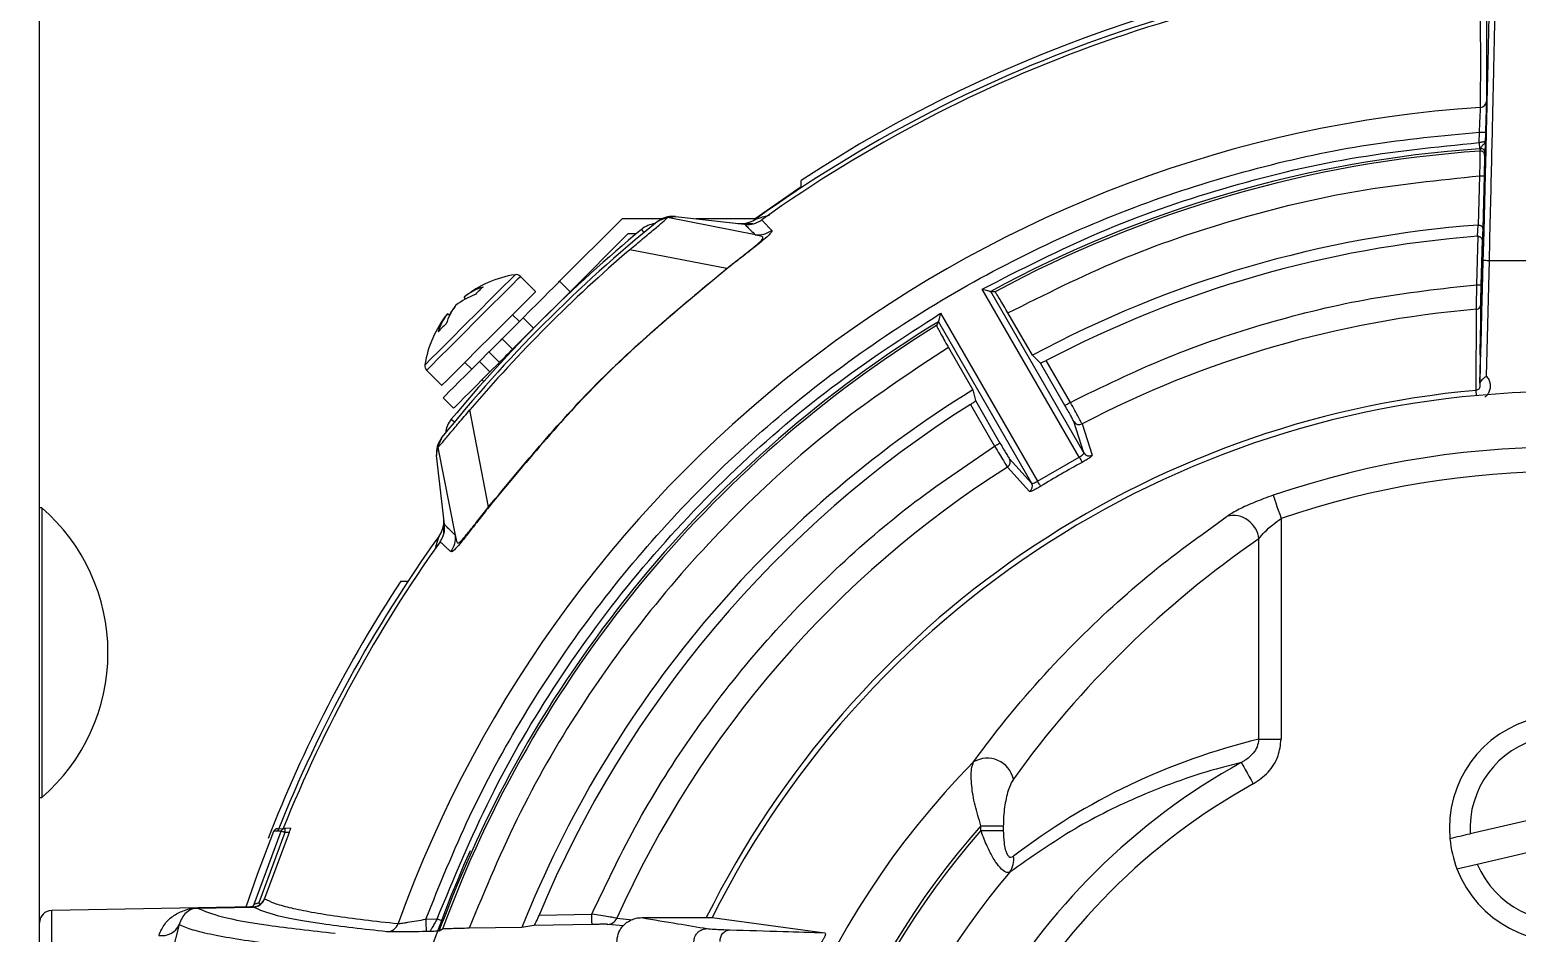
# Model space of a CAD drawing. Extents: x 2 to 136, y 1 to 99.
# Drawn here: x 125.123 to 128.736, y 46.285 to 48.479 of the extents above; entities that cross this region are included whole.
import ezdxf

# ---------------------------------------------------------------- set-up
doc = ezdxf.new("R2010")
doc.units = 0
doc.header["$MEASUREMENT"] = 0
doc.layers.add('OBJECT', color=7, linetype='CONTINUOUS')

msp = doc.modelspace()

# ---------------------------------------------------------------- linework, layer by layer
at = {"layer": 'OBJECT'}
for p, q in [((125.1466, 46.6536), (125.1466, 53.47)), ((128.6438, 48.2047), (128.6444, 48.2302)), ((128.6594, 48.2299), (128.6588, 48.2075)), ((128.6438, 48.2047), (128.6448, 48.1897)), ((128.6448, 48.1897), (128.6474, 48.1899)), ((128.6464, 48.1841), (128.6474, 48.1899)), ((128.658, 48.1797), (128.6571, 48.1739)), ((126.9966, 48.0948), (126.9966, 48.1128)), ((128.6425, 48.0045), (128.6456, 48.1239)), ((128.6556, 48.1237), (128.6523, 47.9951)), ((126.9966, 48.0969), (126.885, 48.0199)), ((126.5617, 48.0199), (126.4097, 47.8679)), ((126.6606, 48.0199), (126.5617, 48.0199)), ((126.6723, 48.0229), (126.6917, 48.0255)), ((126.8854, 47.9805), (126.6723, 48.0229)), ((126.6917, 48.0255), (126.8594, 48.0064)), ((126.885, 48.0199), (126.7411, 48.0199)), ((126.8432, 48.0082), (126.8791, 48.0082)), ((128.64, 47.9772), (128.6415, 48.0045)), ((128.6425, 48.0045), (128.6415, 48.0045)), ((128.6523, 47.9951), (128.6508, 47.9678)), ((126.4352, 47.8425), (126.5766, 47.9839)), ((126.5766, 47.9839), (126.5965, 47.9839)), ((128.6379, 47.8597), (128.641, 47.9772)), ((128.641, 47.9772), (128.64, 47.9772)), ((128.6508, 47.9678), (128.6479, 47.8594)), ((126.8164, 47.8994), (126.5808, 47.9447)), ((128.6458, 47.6202), (128.6536, 47.919)), ((128.6613, 47.6376), (128.6686, 47.9187)), ((128.6686, 47.9187), (129.0246, 47.9187)), ((126.3515, 47.8428), (126.3145, 47.8798)), ((126.4097, 47.8679), (126.4352, 47.8425)), ((127.672, 47.4413), (127.4366, 47.849)), ((126.1812, 47.8251), (126.1778, 47.8295)), ((126.4352, 47.8425), (126.3468, 47.7541)), ((127.6836, 47.4512), (127.4573, 47.8432)), ((127.4573, 47.8432), (127.4573, 47.8432)), ((128.6467, 47.8095), (128.646, 47.6895)), ((126.1423, 47.7847), (126.1371, 47.7888)), ((126.1568, 47.8085), (126.157, 47.8083)), ((126.2701, 47.7283), (126.3214, 47.7795)), ((126.3122, 47.7703), (126.2956, 47.7869)), ((126.3468, 47.7541), (126.3214, 47.7795)), ((127.3355, 47.7906), (127.5708, 47.383)), ((127.5584, 47.6882), (127.499, 47.7911)), ((128.6365, 47.6032), (128.6376, 47.7999)), ((126.3468, 47.7541), (126.2955, 47.7028)), ((126.3378, 47.7447), (126.3376, 47.7449)), ((127.3302, 47.7698), (127.5565, 47.3778)), ((127.3302, 47.7698), (127.3302, 47.7698)), ((126.2701, 47.7283), (126.2955, 47.7028)), ((127.3544, 47.7076), (127.4138, 47.6047)), ((126.1796, 47.6709), (126.1962, 47.6544)), ((126.2153, 47.6735), (126.2383, 47.6964)), ((126.2153, 47.6735), (126.2407, 47.648)), ((126.2637, 47.671), (126.2383, 47.6964)), ((126.2637, 47.671), (126.2407, 47.648)), ((127.5782, 47.6694), (127.5584, 47.6882)), ((127.6376, 47.5664), (127.5782, 47.6694)), ((127.6506, 47.5739), (127.5921, 47.6753)), ((128.646, 47.6737), (128.6456, 47.6133)), ((128.646, 47.6895), (128.646, 47.6737)), ((126.0868, 47.6521), (126.1238, 47.6151)), ((126.2216, 47.6289), (126.2258, 47.6248)), ((127.4138, 47.6047), (127.4202, 47.5782)), ((128.6377, 47.5905), (128.6365, 47.6032)), ((128.6458, 47.6202), (128.6456, 47.6133)), ((126.1524, 47.5596), (126.1269, 47.5851)), ((127.4081, 47.5691), (127.4667, 47.4677)), ((127.4202, 47.5782), (127.4797, 47.4752)), ((126.2372, 47.3202), (126.1919, 47.5558)), ((127.6836, 47.4512), (127.6591, 47.5272)), ((127.679, 47.5215), (127.7036, 47.4455)), ((126.1111, 47.4449), (126.1137, 47.4643)), ((126.1137, 47.4643), (126.1561, 47.2512)), ((126.1302, 47.2772), (126.1111, 47.4449)), ((127.5514, 47.3577), (127.4979, 47.417)), ((127.5029, 47.4371), (127.5565, 47.3778)), ((127.5708, 47.383), (127.672, 47.4413)), ((125.1516, 47.3182), (125.1466, 47.3182)), ((125.1516, 47.3182), (125.1516, 46.6142)), ((126.2372, 47.3202), (126.2377, 47.3198)), ((126.1282, 47.2569), (126.1288, 47.2897)), ((128.1627, 47.2921), (128.1627, 46.756)), ((126.1561, 47.2512), (126.1561, 47.2512)), ((128.1083, 46.756), (128.1083, 47.2424)), ((126.0238, 47.14), (126.0418, 47.14)), ((128.1083, 46.756), (128.1627, 46.756)), ((125.1466, 43.79), (125.1466, 46.6536)), ((129.0541, 46.6269), (128.622, 46.5261)), ((125.1466, 46.6142), (125.1516, 46.6142)), ((127.4334, 46.5461), (127.4878, 46.5461)), ((127.4334, 46.5345), (127.4334, 46.5461)), ((127.4878, 46.5461), (127.4878, 46.5345)), ((128.6391, 46.4531), (129.0712, 46.5539)), ((125.6678, 46.3555), (125.7335, 46.5332)), ((125.7425, 46.5295), (125.6793, 46.3592)), ((125.7525, 46.5299), (125.6928, 46.3693)), ((125.7186, 46.5327), (125.7156, 46.5326)), ((125.7307, 46.5331), (125.7186, 46.5327)), ((125.7245, 46.5389), (125.7425, 46.5395)), ((125.7335, 46.5332), (125.7307, 46.5331)), ((125.7563, 46.54), (125.7425, 46.5395)), ((125.7525, 46.5299), (125.7425, 46.5295)), ((127.4334, 46.5345), (127.4878, 46.5345)), ((128.5898, 46.4416), (128.6391, 46.4531)), ((125.6928, 46.3693), (125.6932, 46.3688)), ((125.6932, 46.3688), (125.6932, 46.3688)), ((125.6654, 46.3491), (125.1761, 46.3405)), ((125.1761, 46.2203), (125.1761, 46.3405)), ((125.53, 46.3462), (125.6653, 46.3486)), ((125.6654, 46.3485), (125.53, 46.3461)), ((125.6653, 46.3486), (125.6651, 46.349)), ((125.6653, 46.3486), (125.6654, 46.3485)), ((125.6793, 46.3592), (125.6834, 46.3558)), ((126.3599, 46.3291), (126.4882, 46.3314)), ((125.4856, 46.3061), (125.4685, 46.2401)), ((126.0849, 46.3191), (126.1123, 46.3196)), ((126.1253, 46.2951), (126.1173, 46.2902)), ((126.3184, 46.2993), (126.1901, 46.2971)), ((126.3471, 46.3039), (126.3184, 46.2993)), ((126.4886, 46.3064), (126.3471, 46.3039)), ((126.565, 46.3031), (126.5267, 46.3066)), ((126.5489, 46.3214), (126.5867, 46.3178)), ((126.6092, 46.323), (126.7805, 46.323)), ((126.7805, 46.323), (127.0541, 46.2861)), ((126.0946, 46.2893), (126.0854, 46.2891))]:
    msp.add_line(p, q, dxfattribs=at)
at = {"layer": 'OBJECT', "flags": 128}
for points in [[(128.6627, 48.3147), (128.6628, 48.3153), (128.6624, 48.2922), (128.6611, 48.2326), (128.66, 48.1857), (128.6585, 48.1274), (128.6568, 48.0602), (128.6549, 47.988), (128.653, 47.9162), (128.6512, 47.85), (128.6497, 47.7934), (128.6484, 47.7484), (128.6467, 47.693), (128.646, 47.6737), (128.646, 47.6737)], [(128.6444, 48.2302), (128.6474, 48.2302), (128.6502, 48.2301), (128.6528, 48.23), (128.655, 48.23), (128.6569, 48.2299), (128.6583, 48.2299), (128.6591, 48.2299), (128.6594, 48.2299)], [(128.6456, 48.1239), (128.6476, 48.1239), (128.6494, 48.1238), (128.6512, 48.1238), (128.6527, 48.1237), (128.6539, 48.1237), (128.6549, 48.1237), (128.6554, 48.1237), (128.6556, 48.1237)], [(126.6085, 47.9939), (126.6093, 47.993), (126.6115, 47.9904), (126.6149, 47.9862)], [(128.6536, 47.919), (128.6539, 47.919), (128.6548, 47.919), (128.6562, 47.919), (128.658, 47.9189), (128.6603, 47.9189), (128.6629, 47.9188), (128.6657, 47.9187), (128.6686, 47.9187)], [(126.0826, 47.665), (126.0845, 47.6669), (126.096, 47.6785), (126.117, 47.6994), (126.1453, 47.7277), (126.1782, 47.7606), (126.2125, 47.7949), (126.2447, 47.8271), (126.2718, 47.8542), (126.2911, 47.8735), (126.3007, 47.8831), (126.3016, 47.884)], [(126.0868, 47.6521), (126.0879, 47.6532), (126.0977, 47.663), (126.1166, 47.6819), (126.143, 47.7083), (126.1745, 47.7398), (126.2083, 47.7736), (126.2415, 47.8067), (126.271, 47.8362), (126.2942, 47.8595), (126.3092, 47.8745), (126.3145, 47.8797), (126.3145, 47.8798)], [(126.3214, 47.7795), (126.3386, 47.7968), (126.3552, 47.8134), (126.3705, 47.8286), (126.3839, 47.842), (126.3948, 47.853), (126.403, 47.8612), (126.408, 47.8662), (126.4097, 47.8679)], [(128.6379, 47.8597), (128.6399, 47.8596), (128.6417, 47.8596), (128.6435, 47.8595), (128.645, 47.8595), (128.6462, 47.8595), (128.6472, 47.8594), (128.6477, 47.8594), (128.6479, 47.8594)], [(126.1238, 47.6151), (126.1249, 47.6162), (126.1347, 47.626), (126.1536, 47.6449), (126.18, 47.6713), (126.2115, 47.7028), (126.2453, 47.7366), (126.2785, 47.7697), (126.308, 47.7992), (126.3312, 47.8225), (126.3462, 47.8375), (126.3515, 47.8427), (126.3515, 47.8428)], [(126.2701, 47.7283), (126.2689, 47.7271), (126.2654, 47.7236), (126.2603, 47.7184), (126.2542, 47.7124), (126.2481, 47.7063), (126.2429, 47.7011), (126.2395, 47.6977), (126.2383, 47.6964)], [(126.2955, 47.7028), (126.2943, 47.7016), (126.2909, 47.6982), (126.2857, 47.693), (126.2796, 47.6869), (126.2735, 47.6808), (126.2684, 47.6757), (126.2649, 47.6722), (126.2637, 47.671)], [(126.1269, 47.5851), (126.1286, 47.5868), (126.1336, 47.5918), (126.1418, 47.6), (126.1528, 47.611), (126.1662, 47.6244), (126.1815, 47.6396), (126.198, 47.6562), (126.2153, 47.6735)], [(126.2407, 47.648), (126.2235, 47.6308), (126.2069, 47.6142), (126.1916, 47.5989), (126.1782, 47.5855), (126.1672, 47.5745), (126.1591, 47.5664), (126.1541, 47.5613), (126.1524, 47.5596)], [(127.6376, 47.5664), (127.6379, 47.5666), (127.6387, 47.5671), (127.6399, 47.5678), (127.6416, 47.5687), (127.6435, 47.5698), (127.6457, 47.5711), (127.6481, 47.5725), (127.6506, 47.5739)], [(126.1467, 47.5329), (126.1476, 47.5321), (126.1502, 47.53), (126.1544, 47.5265)], [(127.4667, 47.4677), (127.4692, 47.4692), (127.4716, 47.4706), (127.4738, 47.4718), (127.4757, 47.473), (127.4774, 47.4739), (127.4786, 47.4746), (127.4793, 47.4751), (127.4797, 47.4752)], [(127.672, 47.4413), (127.6733, 47.439), (127.6745, 47.4367), (127.6757, 47.4345), (127.6767, 47.4326), (127.6776, 47.431), (127.6783, 47.4297), (127.6788, 47.4288), (127.6791, 47.4283)], [(127.5786, 47.3702), (127.5783, 47.3707), (127.5777, 47.3716), (127.577, 47.3729), (127.576, 47.3745), (127.5749, 47.3763), (127.5736, 47.3784), (127.5722, 47.3806), (127.5708, 47.383)], [(128.1434, 47.3485), (128.1442, 47.3463), (128.1455, 47.3424), (128.1474, 47.3368), (128.1498, 47.3297), (128.1526, 47.3215), (128.1558, 47.3122), (128.1592, 47.3023), (128.1627, 47.2921)], [(128.0659, 46.6997), (128.067, 46.6977), (128.0691, 46.6941), (128.0719, 46.6889), (128.0755, 46.6824), (128.0798, 46.6748), (128.0845, 46.6662), (128.0896, 46.6571), (128.0948, 46.6476)], [(125.6483, 46.3488), (125.676, 46.4284), (125.7156, 46.5326)], [(126.4886, 46.3064), (126.4886, 46.3069), (126.4886, 46.3084), (126.4885, 46.3107), (126.4885, 46.3138), (126.4884, 46.3176), (126.4883, 46.3219), (126.4883, 46.3266), (126.4882, 46.3314)], [(126.0849, 46.3191), (126.085, 46.3133), (126.0851, 46.3077), (126.0852, 46.3026), (126.0853, 46.298), (126.0854, 46.2943), (126.0854, 46.2915), (126.0854, 46.2897), (126.0854, 46.2891)], [(126.1263, 46.3143), (126.126, 46.3144), (126.1252, 46.3147), (126.1239, 46.3152), (126.1221, 46.3159), (126.12, 46.3167), (126.1176, 46.3176), (126.115, 46.3185), (126.1123, 46.3196)]]:
    msp.add_lwpolyline(points, dxfattribs=at)
at = {"layer": 'OBJECT'}
for centre, radius, start, end in [((128.8466, 45.29), 6.555, 126.37982, 288.09222), ((128.8466, 45.29), 6.5028, 126.71932, 288.09222), ((128.8466, 45.29), 6.4944, 126.7749, 288.09222), ((128.8466, 45.29), 6.3069, 128.05888, 288.09222), ((128.8466, 45.29), 6.655, 198.09222, 30.43444), ((128.8466, 45.29), 3.36, 93.4935, 125.6636), ((128.8466, 45.29), 3.375, 93.2438, 123.2401), ((128.8466, 45.29), 3.35, 93.5142, 125.5044), ((128.8466, 45.29), 3.0068, 93.8025, 160.2009), ((128.6463, 48.3051), 0.0149, 273.5675, 358.3078), ((128.8466, 45.29), 2.9067, 93.9812, 118.5533), ((128.8466, 45.29), 2.901, 93.9579, 118.3816), ((128.6471, 48.1741), 0.01, 358.5077, 93.9575), ((128.648, 48.1799), 0.01, 358.5095, 93.9304), ((128.8466, 45.29), 3.5, 128.9328, 141.0672), ((128.8466, 45.29), 3.51, 129.6151, 140.2829), ((126.6481, 47.9462), 0.062, 96.3397, 129.6151), ((126.8515, 48.0702), 0.062, 270.019, 305.6636), ((128.8466, 45.29), 2.7223, 94.3219, 118.2428), ((128.8466, 45.29), 2.6951, 94.3977, 117.7416), ((128.8466, 45.29), 3.4902, 130.4808, 139.5192), ((126.3419, 47.6247), 0.2624, 98.8332, 128.5028), ((126.3039, 47.8691), 0.015, 45, 98.8332), ((126.2663, 47.7192), 0.1414, 107.5359, 128.765), ((126.3201, 47.7392), 0.1499, 130.0084, 139.9921), ((126.2691, 47.7224), 0.1413, 141.7962, 162.6149), ((126.2555, 47.6879), 0.1559, 108.7722, 128.6566), ((128.6368, 47.8098), 0.00996, 274.4909, 358.2925), ((126.3419, 47.6247), 0.2624, 141.4972, 171.1668), ((126.2364, 47.7102), 0.1266, 141.6758, 164.0748), ((126.2733, 47.7146), 0.1496, 141.13, 151.7842), ((128.8466, 45.29), 2.5186, 94.7615, 117.6208), ((126.2436, 47.6356), 0.1691, 130.3019, 139.6989), ((128.8466, 45.29), 2.901, 121.6184, 159.7287), ((128.8466, 45.29), 2.9067, 121.4467, 159.3669), ((126.0974, 47.6627), 0.015, 171.1668, 225), ((128.8466, 45.29), 2.7223, 121.7572, 158.2371), ((128.8466, 45.29), 2.3227, 95.19, 153.5932), ((128.8466, 45.29), 2.31, 26.5633, 153.4367), ((128.8466, 45.29), 2.6951, 122.2584, 157.3213), ((126.1944, 47.4933), 0.062, 140.2829, 173.5583), ((127.672, 47.5348), 0.015, 210.4043, 297.6426), ((127.6965, 47.4588), 0.015, 210.4069, 297.9536), ((128.8466, 45.29), 2.1753, 68.9365, 108.8607), ((128.8466, 45.29), 2.5186, 122.3792, 155.8244), ((127.4898, 47.4297), 0.015, 302.3569, 29.5958), ((128.8466, 45.29), 2.4363, 118.6351, 121.3649), ((127.5435, 47.3704), 0.015, 302.0456, 29.5932), ((128.8466, 45.29), 2.1157, 70.8547, 108.8607), ((124.8473, 46.9662), 0.4653, 310.8426, 49.1574), ((126.0667, 47.2856), 0.062, 324.3266, 359), ((128.046, 47.2367), 0.0626, 5.2094, 103.3855), ((128.8466, 45.29), 3.36, 144.3266, 158.2742), ((128.8466, 45.29), 3.35, 144.4956, 158.1027), ((128.8466, 45.29), 3.375, 146.7599, 158.7134), ((128.8466, 46.54), 0.275, 20.9728, 185.2978), ((128.8466, 46.54), 0.225, 22.7294, 183.5412), ((128.8466, 45.29), 2.0098, 135.4001, 224.5999), ((127.4485, 46.6445), 0.0655, 13.1003, 120.1657), ((128.8466, 45.29), 1.6115, 118.9766, 150.407), ((128.8466, 45.29), 1.5519, 118.9766, 151.1006), ((128.8466, 45.29), 1.8907, 138.3698, 221.6302), ((128.8466, 46.54), 0.275, 200.9728, 5.2978), ((128.8466, 46.54), 0.225, 202.7294, 3.5412), ((125.8142, 46.5345), 0.0719, 176.0152, 183.9848), ((128.8466, 45.29), 1.8831, 138.6329, 221.3671), ((128.8466, 46.54), 0.275, 185.2978, 200.9728), ((128.8466, 45.29), 2.9107, 155.7609, 204.2391), ((127.4604, 46.4637), 0.0526, 324.7086, 8.9634), ((128.8466, 45.29), 1.764, 139.599, 220.401), ((125.6648, 46.3786), 0.03, 271.0052, 341.0105), ((125.6648, 46.3785), 0.03, 271.0233, 341.1099), ((125.1766, 46.3105), 0.03, 91, 180), ((125.528, 46.3462), 0.00191, 358.8578, 1.1422), ((125.6584, 46.3587), 0.00998, 283.2838, 309.9313), ((125.6584, 46.3587), 0.00997, 309.9446, 341.435), ((125.4442, 46.3246), 0.0454, 259.9356, 335.854), ((125.9894, 46.3184), 0.0299, 271.227, 340.5302), ((126.5262, 46.3314), 0.0248, 271.2356, 336.2549)]:
    msp.add_arc(centre, radius, start, end, dxfattribs=at)
for centre, major_axis, ratio, start_param, end_param in [((125.776, 43.5172), (4.6065, 2.6595), 0.745432, 0.820323, 0.822517), ((131.9172, 47.0628), (4.6065, 2.6595), 0.745432, 2.319076, 2.32127), ((129.5562, 45.29), (2.4885, 0), 0.964711, 2.191813, 2.534567), ((128.4885, 45.29), (1.5665, 0), 0.964711, 1.815976, 2.24359)]:
    msp.add_ellipse(centre, major_axis=major_axis, ratio=ratio, start_param=start_param, end_param=end_param, dxfattribs=at)
for points, knots in [([(128.6553, 48.6483), (128.6565, 48.6442), (128.6588, 48.6362), (128.6607, 48.5687), (128.6617, 48.4643), (128.6614, 48.3578), (128.6612, 48.3046)], [0, 0, 0, 0, 0.25003, 0.500058, 0.750055, 1, 1, 1, 1]), ([(128.6472, 48.2902), (128.6473, 48.3165), (128.6475, 48.37), (128.6475, 48.4388), (128.6472, 48.4996), (128.6465, 48.549), (128.6457, 48.5871), (128.6445, 48.6138), (128.6431, 48.6307), (128.6419, 48.6327), (128.6413, 48.6337)], [0, 0, 0, 0, 0.118989, 0.241992, 0.369009, 0.500039, 0.623805, 0.748387, 0.873785, 1, 1, 1, 1]), ([(128.6686, 47.9187), (128.6696, 47.96), (128.6715, 48.0408), (128.6743, 48.1574), (128.6767, 48.2642), (128.6789, 48.3587), (128.6806, 48.4371), (128.6818, 48.4961), (128.6825, 48.5353), (128.6824, 48.542), (128.6824, 48.5453)], [0, 0, 0, 0, 0.128141, 0.25071, 0.37607, 0.500341, 0.624825, 0.749582, 0.874632, 1, 1, 1, 1]), ([(128.6536, 47.919), (128.6547, 47.9586), (128.6567, 48.0374), (128.6596, 48.1512), (128.6622, 48.2561), (128.6645, 48.3487), (128.6662, 48.4253), (128.6675, 48.4829), (128.6682, 48.521), (128.6682, 48.5275), (128.6682, 48.5307)], [0, 0, 0, 0, 0.125666, 0.250539, 0.37567, 0.500227, 0.625486, 0.75002, 0.875177, 1, 1, 1, 1]), ([(128.6444, 48.2302), (128.6446, 48.2346), (128.645, 48.2428), (128.6457, 48.2567), (128.6465, 48.2718), (128.647, 48.2854), (128.6472, 48.2886), (128.6472, 48.2902)], [0, 0, 0, 0, 0.149147, 0.282418, 0.50059, 0.756831, 1, 1, 1, 1]), ([(128.646, 47.6895), (128.6463, 47.7013), (128.6468, 47.7276), (128.6483, 47.7916), (128.65, 47.8609), (128.6517, 47.9249), (128.6535, 47.9952), (128.6554, 48.0672), (128.6572, 48.1356), (128.6589, 48.1957), (128.6603, 48.2438), (128.6617, 48.2901), (128.6622, 48.3046), (128.6625, 48.3139)], [0, 0, 0, 0, 0.104522, 0.232944, 0.306428, 0.385096, 0.467643, 0.552275, 0.636906, 0.719448, 0.79811, 0.871589, 1, 1, 1, 1]), ([(128.6612, 48.3046), (128.6612, 48.3026), (128.6611, 48.2986), (128.6607, 48.2808), (128.6601, 48.2572), (128.6597, 48.239), (128.6594, 48.2299)], [0, 0, 0, 0, 0.250228, 0.500086, 0.750006, 1, 1, 1, 1]), ([(126.0849, 46.3191), (126.1187, 46.4029), (126.1869, 46.572), (126.3193, 46.8141), (126.475, 47.0474), (126.6552, 47.2676), (126.858, 47.4715), (127.0805, 47.6553), (127.3199, 47.8164), (127.573, 47.9529), (127.8353, 48.0631), (128.1032, 48.1461), (128.373, 48.2043), (128.5544, 48.2217), (128.6444, 48.2302)], [0, 0, 0, 0, 0.080321, 0.16194, 0.244772, 0.329378, 0.414487, 0.5, 0.585518, 0.670628, 0.755228, 0.838065, 0.919682, 1, 1, 1, 1]), ([(128.6588, 48.2075), (128.6586, 48.2074), (128.6583, 48.2073), (128.6564, 48.2069), (128.6541, 48.2064), (128.6511, 48.2059), (128.6474, 48.2053), (128.645, 48.2049), (128.6438, 48.2047)], [0, 0, 0, 0, 0.23989, 0.367317, 0.499483, 0.699788, 0.8375, 1, 1, 1, 1]), ([(128.6474, 48.1899), (128.6474, 48.19), (128.6476, 48.1902), (128.6483, 48.1918), (128.6501, 48.1959), (128.6544, 48.2008), (128.6581, 48.2045), (128.6586, 48.2065), (128.6588, 48.2075)], [0, 0, 0, 0, 0.088076, 0.177817, 0.371245, 0.630967, 0.805671, 1, 1, 1, 1]), ([(128.6588, 48.2075), (128.6587, 48.2007), (128.6584, 48.1904), (128.6581, 48.1826), (128.6581, 48.1801), (128.658, 48.1798), (128.658, 48.1797)], [0, 0, 0, 0, 0.500408, 0.749561, 0.874846, 1, 1, 1, 1]), ([(127.4366, 47.849), (127.5305, 47.897), (127.7188, 47.9933), (128.0194, 48.0974), (128.3284, 48.1729), (128.5388, 48.1941), (128.6438, 48.2047)], [0, 0, 0, 0, 0.249262, 0.5, 0.750738, 1, 1, 1, 1]), ([(128.6456, 48.1239), (128.6457, 48.1287), (128.6458, 48.1377), (128.6459, 48.1524), (128.6461, 48.1679), (128.6463, 48.1811), (128.6463, 48.1831), (128.6464, 48.1841)], [0, 0, 0, 0, 0.154195, 0.28916, 0.500586, 0.757149, 1, 1, 1, 1]), ([(128.6571, 48.1739), (128.657, 48.173), (128.6569, 48.1713), (128.6566, 48.1596), (128.6561, 48.1431), (128.6558, 48.1301), (128.6556, 48.1237)], [0, 0, 0, 0, 0.250515, 0.500194, 0.749998, 1, 1, 1, 1]), ([(127.499, 47.7911), (127.5884, 47.8358), (127.7678, 47.9256), (128.0534, 48.0228), (128.3465, 48.0936), (128.5461, 48.1138), (128.6456, 48.1239)], [0, 0, 0, 0, 0.249298, 0.5, 0.750702, 1, 1, 1, 1]), ([(126.8877, 48.0198), (126.888, 48.0199), (126.8886, 48.0201), (126.8951, 48.0219), (126.9053, 48.0248), (126.9152, 48.0275), (126.9198, 48.0288)], [0, 0, 0, 0, 0.16023, 0.3596, 0.69822, 1, 1, 1, 1]), ([(126.5808, 47.9447), (126.5912, 47.9536), (126.612, 47.9713), (126.6403, 47.995), (126.6611, 48.0126), (126.6712, 48.0214), (126.672, 48.0225), (126.6723, 48.0229)], [0, 0, 0, 0, 0.217936, 0.435232, 0.661573, 0.868603, 1, 1, 1, 1]), ([(126.6917, 48.0255), (126.6849, 48.0256), (126.6714, 48.0258), (126.6564, 48.0194), (126.6491, 48.014), (126.6472, 48.0126)], [0, 0, 0, 0, 0.425021, 0.850044, 1, 1, 1, 1]), ([(126.6723, 48.0229), (126.6695, 48.022), (126.664, 48.0201), (126.6571, 48.0172), (126.6516, 48.0148), (126.6479, 48.013), (126.6474, 48.0127), (126.6472, 48.0126)], [0, 0, 0, 0, 0.206023, 0.404822, 0.608638, 0.812834, 1, 1, 1, 1]), ([(126.9251, 47.9914), (126.9254, 47.9908), (126.926, 47.9896), (126.9235, 47.9853), (126.9156, 47.9773), (126.8993, 47.9636), (126.8765, 47.9454), (126.8483, 47.9233), (126.8273, 47.907), (126.8169, 47.8989)], [0, 0, 0, 0, 0.175155, 0.335953, 0.499736, 0.628069, 0.749937, 0.875049, 1, 1, 1, 1]), ([(126.8594, 48.0064), (126.8633, 48.0062), (126.8738, 48.0056), (126.8885, 48.0093), (126.8976, 48.015), (126.9011, 48.0171)], [0, 0, 0, 0, 0.263886, 0.723096, 1, 1, 1, 1]), ([(126.8594, 48.0064), (126.8605, 48.0053), (126.8627, 48.0031), (126.8779, 47.988), (126.8854, 47.9805)], [0, 0, 0, 0, 0.499998, 1, 1, 1, 1]), ([(126.8854, 47.9805), (126.8925, 47.9806), (126.9067, 47.9807), (126.919, 47.9878), (126.9251, 47.9914)], [0, 0, 0, 0, 0.500003, 1, 1, 1, 1]), ([(126.9011, 48.0171), (126.9012, 48.017), (126.9014, 48.0167), (126.9035, 48.0145), (126.907, 48.0108), (126.9119, 48.0055), (126.918, 47.9989), (126.9228, 47.9938), (126.9251, 47.9914)], [0, 0, 0, 0, 0.166677, 0.333344, 0.500001, 0.687097, 0.853763, 1, 1, 1, 1]), ([(128.6425, 48.0045), (128.6432, 48.0045), (128.6446, 48.0044), (128.6466, 48.0037), (128.6485, 48.0026), (128.6503, 48.001), (128.6519, 47.9984), (128.6521, 47.9964), (128.6523, 47.9951)], [0, 0, 0, 0, 0.110465, 0.228724, 0.35801, 0.500782, 0.704374, 1, 1, 1, 1]), ([(126.8164, 47.8994), (126.8262, 47.9071), (126.8459, 47.9224), (126.8723, 47.9432), (126.8926, 47.9598), (126.904, 47.9707), (126.9042, 47.9754), (126.8983, 47.9775), (126.8925, 47.979), (126.8882, 47.9799), (126.8863, 47.9803), (126.8854, 47.9805)], [0, 0, 0, 0, 0.123067, 0.246585, 0.369053, 0.491538, 0.630311, 0.772463, 0.899411, 0.955665, 1, 1, 1, 1]), ([(128.641, 47.9772), (128.6417, 47.9772), (128.6431, 47.977), (128.6451, 47.9763), (128.647, 47.9753), (128.6488, 47.9737), (128.6504, 47.9711), (128.6506, 47.969), (128.6508, 47.9678)], [0, 0, 0, 0, 0.110453, 0.228711, 0.358006, 0.500791, 0.704347, 1, 1, 1, 1]), ([(126.2372, 47.3202), (126.3247, 47.4257), (126.4997, 47.6368), (126.7108, 47.8119), (126.8164, 47.8994)], [0, 0, 0, 0, 0.499779, 1, 1, 1, 1]), ([(126.8169, 47.8989), (126.7113, 47.8114), (126.5003, 47.6363), (126.3253, 47.4253), (126.2377, 47.3198)], [0, 0, 0, 0, 0.500003, 1, 1, 1, 1]), ([(126.8164, 47.8994), (126.8165, 47.8993), (126.8167, 47.899), (126.8168, 47.8989), (126.8169, 47.8989)], [0, 0, 0, 0, 0.500001, 1, 1, 1, 1]), ([(127.4366, 47.849), (127.4389, 47.8483), (127.4434, 47.8471), (127.449, 47.8455), (127.453, 47.8444), (127.4553, 47.8438), (127.4569, 47.8433), (127.4571, 47.8432), (127.4573, 47.8432)], [0, 0, 0, 0, 0.249625, 0.499334, 0.644997, 0.77504, 0.892155, 1, 1, 1, 1]), ([(127.6506, 47.5739), (127.728, 47.6117), (127.8831, 47.6873), (128.1286, 47.77), (128.3806, 47.8314), (128.5522, 47.8502), (128.6379, 47.8597)], [0, 0, 0, 0, 0.249369, 0.499998, 0.749994, 1, 1, 1, 1]), ([(128.6376, 47.7999), (128.6376, 47.8015), (128.6376, 47.8047), (128.6376, 47.818), (128.6377, 47.8328), (128.6378, 47.8466), (128.6379, 47.8551), (128.6379, 47.8597)], [0, 0, 0, 0, 0.241132, 0.499185, 0.706589, 0.842628, 1, 1, 1, 1]), ([(128.6479, 47.8594), (128.6478, 47.8533), (128.6475, 47.8412), (128.6471, 47.8255), (128.6468, 47.8137), (128.6467, 47.8109), (128.6467, 47.8095)], [0, 0, 0, 0, 0.250501, 0.500083, 0.750017, 1, 1, 1, 1]), ([(127.499, 47.7911), (127.4956, 47.7969), (127.4888, 47.8086), (127.4796, 47.8241), (127.4725, 47.8356), (127.4686, 47.8415), (127.4679, 47.8421), (127.4676, 47.8423)], [0, 0, 0, 0, 0.217191, 0.434377, 0.651642, 0.868924, 1, 1, 1, 1]), ([(126.1123, 46.3196), (126.1534, 46.419), (126.2359, 46.6185), (126.4012, 46.8991), (126.5952, 47.1621), (126.8183, 47.4008), (127.0641, 47.6145), (127.2452, 47.7321), (127.3355, 47.7906)], [0, 0, 0, 0, 0.165461, 0.332207, 0.5, 0.667784, 0.834534, 1, 1, 1, 1]), ([(127.3355, 47.7906), (127.3349, 47.7883), (127.3337, 47.7837), (127.3323, 47.7781), (127.3313, 47.7741), (127.3306, 47.7718), (127.3303, 47.7702), (127.3302, 47.7699), (127.3302, 47.7698)], [0, 0, 0, 0, 0.2498272, 0.4993404, 0.6449944, 0.7750317, 0.8921437, 1, 1, 1, 1]), ([(127.3257, 47.7604), (127.326, 47.7596), (127.3264, 47.7581), (127.3314, 47.7486), (127.3388, 47.735), (127.347, 47.7205), (127.3524, 47.7111), (127.3544, 47.7076)], [0, 0, 0, 0, 0.217148, 0.434294, 0.651533, 0.868822, 1, 1, 1, 1]), ([(127.3544, 47.7076), (127.2687, 47.6509), (127.0966, 47.5371), (126.8631, 47.3314), (126.6511, 47.1024), (126.4664, 46.8507), (126.3086, 46.5826), (126.2295, 46.392), (126.1901, 46.2971)], [0, 0, 0, 0, 0.165508, 0.332256, 0.5, 0.667754, 0.834497, 1, 1, 1, 1]), ([(127.5921, 47.6753), (127.5906, 47.6746), (127.5876, 47.673), (127.5835, 47.6711), (127.5803, 47.6698), (127.5786, 47.6693), (127.5783, 47.6694), (127.5782, 47.6694)], [0, 0, 0, 0, 0.217865, 0.435713, 0.65419, 0.873396, 1, 1, 1, 1]), ([(128.6613, 47.6376), (128.659, 47.6358), (128.6551, 47.6328), (128.6502, 47.6283), (128.6466, 47.6245), (128.6461, 47.6216), (128.6458, 47.6202)], [0, 0, 0, 0, 0.2952375, 0.5005577, 0.7503958, 1, 1, 1, 1]), ([(128.6613, 47.6376), (128.6633, 47.635), (128.6674, 47.6298), (128.6704, 47.6203), (128.6709, 47.6105), (128.6687, 47.6009), (128.6644, 47.5924), (128.6598, 47.5883), (128.6577, 47.5864)], [0, 0, 0, 0, 0.170602, 0.3413, 0.511197, 0.681236, 0.851854, 1, 1, 1, 1]), ([(128.6456, 47.6133), (128.6455, 47.6121), (128.6451, 47.6096), (128.6431, 47.6063), (128.6401, 47.6039), (128.6377, 47.6034), (128.6365, 47.6032)], [0, 0, 0, 0, 0.2577346, 0.5124762, 0.7590317, 1, 1, 1, 1]), ([(127.4081, 47.5691), (127.4095, 47.5701), (127.4124, 47.5719), (127.4161, 47.5745), (127.4188, 47.5765), (127.4201, 47.5778), (127.4202, 47.5781), (127.4202, 47.5782)], [0, 0, 0, 0, 0.217864, 0.435709, 0.654188, 0.873396, 1, 1, 1, 1]), ([(127.6591, 47.5272), (127.6586, 47.5284), (127.6576, 47.5306), (127.6526, 47.5399), (127.6458, 47.5523), (127.6403, 47.5617), (127.6376, 47.5664)], [0, 0, 0, 0, 0.250002, 0.499938, 0.749541, 1, 1, 1, 1]), ([(127.679, 47.5215), (127.6783, 47.5229), (127.6771, 47.5257), (127.6708, 47.5374), (127.6618, 47.554), (127.6544, 47.5672), (127.6506, 47.5739)], [0, 0, 0, 0, 0.23441, 0.479199, 0.73439, 1, 1, 1, 1]), ([(126.1137, 47.4643), (126.1138, 47.4644), (126.1141, 47.4645), (126.1169, 47.4674), (126.125, 47.4767), (126.1421, 47.4969), (126.1652, 47.5244), (126.1828, 47.545), (126.1919, 47.5558)], [0, 0, 0, 0, 0.061294, 0.157977, 0.353025, 0.568965, 0.775601, 1, 1, 1, 1]), ([(126.124, 47.4894), (126.1203, 47.4838), (126.1129, 47.4725), (126.1102, 47.4563), (126.1109, 47.4473), (126.1111, 47.4449)], [0, 0, 0, 0, 0.425024, 0.850045, 1, 1, 1, 1]), ([(126.124, 47.4894), (126.1239, 47.4892), (126.1236, 47.4887), (126.1218, 47.485), (126.1194, 47.4795), (126.1165, 47.4726), (126.1146, 47.4671), (126.1137, 47.4643)], [0, 0, 0, 0, 0.187145, 0.391348, 0.595125, 0.793954, 1, 1, 1, 1]), ([(126.4882, 46.3314), (126.5243, 46.4073), (126.5968, 46.5597), (126.7335, 46.7738), (126.8897, 46.9751), (127.0656, 47.1594), (127.2571, 47.3265), (127.3969, 47.4207), (127.4667, 47.4677)], [0, 0, 0, 0, 0.165731, 0.332463, 0.5, 0.66755, 0.834275, 1, 1, 1, 1]), ([(127.4667, 47.4677), (127.4706, 47.4611), (127.4783, 47.4481), (127.4882, 47.432), (127.4952, 47.4207), (127.497, 47.4182), (127.4979, 47.417)], [0, 0, 0, 0, 0.265609, 0.5208, 0.76559, 1, 1, 1, 1]), ([(127.4797, 47.4752), (127.4824, 47.4705), (127.4879, 47.4611), (127.4951, 47.449), (127.5007, 47.4401), (127.5021, 47.4381), (127.5029, 47.4371)], [0, 0, 0, 0, 0.2500065, 0.4999462, 0.7495566, 1, 1, 1, 1]), ([(127.672, 47.4413), (127.6737, 47.4423), (127.6771, 47.4442), (127.681, 47.447), (127.683, 47.4491), (127.6837, 47.4504), (127.6836, 47.4509), (127.6836, 47.4512)], [0, 0, 0, 0, 0.24812, 0.499397, 0.73019, 0.860284, 1, 1, 1, 1]), ([(127.7036, 47.4455), (127.7033, 47.4449), (127.7029, 47.4436), (127.6974, 47.4393), (127.6892, 47.434), (127.6825, 47.4302), (127.6791, 47.4283)], [0, 0, 0, 0, 0.250088, 0.499956, 0.749358, 1, 1, 1, 1]), ([(127.5565, 47.3778), (127.5567, 47.3776), (127.5571, 47.3773), (127.5586, 47.3773), (127.5614, 47.3779), (127.5658, 47.3799), (127.5692, 47.3819), (127.5708, 47.383)], [0, 0, 0, 0, 0.139821, 0.270034, 0.501057, 0.752076, 1, 1, 1, 1]), ([(127.5786, 47.3702), (127.5753, 47.3683), (127.5686, 47.3643), (127.5599, 47.3599), (127.5535, 47.3573), (127.5521, 47.3576), (127.5514, 47.3577)], [0, 0, 0, 0, 0.249981, 0.499781, 0.749125, 1, 1, 1, 1]), ([(128.1434, 47.3485), (128.1284, 47.343), (128.0983, 47.3321), (128.0575, 47.3134), (128.0403, 47.303), (128.0315, 47.2976)], [0, 0, 0, 0, 0.326541, 0.652946, 1, 1, 1, 1]), ([(126.2377, 47.3198), (126.2296, 47.3093), (126.2133, 47.2884), (126.1912, 47.2602), (126.173, 47.2373), (126.1564, 47.2176), (126.1481, 47.2104), (126.1462, 47.2111), (126.1452, 47.2115)], [0, 0, 0, 0, 0.125023, 0.25026, 0.372599, 0.500558, 0.750171, 1, 1, 1, 1]), ([(126.1561, 47.2512), (126.1568, 47.248), (126.1582, 47.2415), (126.1605, 47.2333), (126.1648, 47.2316), (126.1743, 47.2413), (126.1842, 47.2531), (126.1928, 47.2637), (126.2031, 47.2766), (126.2143, 47.2908), (126.2261, 47.3059), (126.2338, 47.3159), (126.2372, 47.3202)], [0, 0, 0, 0, 0.167655, 0.336418, 0.499288, 0.624454, 0.681335, 0.749951, 0.805261, 0.875044, 0.945879, 1, 1, 1, 1]), ([(126.1195, 47.2356), (126.1215, 47.2388), (126.1272, 47.2478), (126.131, 47.2624), (126.1305, 47.2732), (126.1302, 47.2772)], [0, 0, 0, 0, 0.263887, 0.723096, 1, 1, 1, 1]), ([(126.1561, 47.2512), (126.1486, 47.2588), (126.1335, 47.2739), (126.1313, 47.2761), (126.1302, 47.2772)], [0, 0, 0, 0, 0.500002, 1, 1, 1, 1]), ([(127.4156, 46.7012), (127.4306, 46.7214), (127.5057, 46.8227), (127.6453, 46.9798), (127.8364, 47.157), (127.9664, 47.2507), (128.0315, 47.2976)], [0, 0, 0, 0, 0.077798, 0.389331, 0.69397, 1, 1, 1, 1]), ([(128.1083, 47.2424), (128.1129, 47.248), (128.1217, 47.2588), (128.1413, 47.2766), (128.1557, 47.2871), (128.1627, 47.2921)], [0, 0, 0, 0, 0.36406, 0.694186, 1, 1, 1, 1]), ([(126.1077, 47.2169), (126.1077, 47.2171), (126.1095, 47.2234), (126.1123, 47.233), (126.1153, 47.2433), (126.1168, 47.2485), (126.117, 47.2491), (126.1171, 47.2494)], [0, 0, 0, 0, 0.0110081, 0.4040912, 0.6837569, 0.8495573, 1, 1, 1, 1]), ([(126.1452, 47.2115), (126.1432, 47.2134), (126.1389, 47.2176), (126.1331, 47.2229), (126.128, 47.2276), (126.1241, 47.2312), (126.1214, 47.2337), (126.1198, 47.2353), (126.1196, 47.2355), (126.1195, 47.2356)], [0, 0, 0, 0, 0.1241053, 0.2632119, 0.41732, 0.5714285, 0.7142858, 0.857143, 1, 1, 1, 1]), ([(126.1561, 47.2512), (126.1561, 47.2441), (126.1559, 47.2299), (126.1488, 47.2176), (126.1452, 47.2115)], [0, 0, 0, 0, 0.499993, 1, 1, 1, 1]), ([(128.1083, 46.756), (128.1073, 46.7498), (128.1054, 46.7375), (128.0934, 46.7191), (128.0793, 46.7069), (128.0686, 46.7011), (128.0659, 46.6997)], [0, 0, 0, 0, 0.24655, 0.491219, 0.876384, 1, 1, 1, 1]), ([(128.0948, 46.6476), (128.1075, 46.6564), (128.133, 46.6738), (128.1578, 46.7131), (128.1611, 46.7423), (128.1627, 46.756)], [0, 0, 0, 0, 0.345196, 0.691453, 1, 1, 1, 1]), ([(127.4334, 46.5461), (127.4282, 46.5628), (127.4177, 46.5967), (127.4099, 46.645), (127.4089, 46.6822), (127.4136, 46.6957), (127.4156, 46.7012)], [0, 0, 0, 0, 0.261321, 0.527902, 0.808326, 1, 1, 1, 1]), ([(128.0659, 46.6997), (128.0496, 46.6956), (127.9676, 46.6748), (127.8322, 46.6266), (127.6606, 46.5433), (127.5558, 46.47), (127.5033, 46.4333)], [0, 0, 0, 0, 0.086248, 0.431389, 0.715149, 1, 1, 1, 1]), ([(127.5123, 46.6594), (127.5089, 46.6532), (127.5004, 46.6381), (127.4918, 46.6019), (127.488, 46.5687), (127.4878, 46.5497), (127.4878, 46.5461)], [0, 0, 0, 0, 0.23048, 0.568581, 0.916913, 1, 1, 1, 1]), ([(125.7245, 46.5389), (125.724, 46.5388), (125.7229, 46.5387), (125.7213, 46.5383), (125.7198, 46.5375), (125.7184, 46.5366), (125.7172, 46.5354), (125.7163, 46.5341), (125.7158, 46.5331), (125.7156, 46.5326)], [0, 0, 0, 0, 0.143858, 0.287687, 0.431529, 0.575361, 0.719222, 0.857739, 1, 1, 1, 1]), ([(125.7335, 46.5332), (125.734, 46.5341), (125.7348, 46.5358), (125.737, 46.5378), (125.7396, 46.5392), (125.7415, 46.5394), (125.7425, 46.5395)], [0, 0, 0, 0, 0.249968, 0.499967, 0.74999, 1, 1, 1, 1]), ([(125.7425, 46.5295), (125.7424, 46.5295), (125.7422, 46.5296), (125.7417, 46.5298), (125.7406, 46.5303), (125.7386, 46.5311), (125.7363, 46.532), (125.7346, 46.5327), (125.7337, 46.5331), (125.7336, 46.5332), (125.7335, 46.5332)], [0, 0, 0, 0, 0.013725, 0.037887, 0.117475, 0.241314, 0.499765, 0.695362, 0.834145, 1, 1, 1, 1]), ([(125.7563, 46.54), (125.7563, 46.5399), (125.7562, 46.5397), (125.7557, 46.5382), (125.7549, 46.536), (125.7538, 46.5331), (125.7529, 46.531), (125.7525, 46.5299)], [0, 0, 0, 0, 0.190423, 0.380717, 0.574944, 0.783298, 1, 1, 1, 1]), ([(127.5033, 46.4333), (127.5004, 46.4327), (127.494, 46.4316), (127.4804, 46.4425), (127.4651, 46.4634), (127.4497, 46.4924), (127.4393, 46.5175), (127.4342, 46.5322), (127.4334, 46.5345)], [0, 0, 0, 0, 0.16721, 0.364972, 0.550352, 0.742656, 0.959322, 1, 1, 1, 1]), ([(127.4878, 46.5345), (127.4881, 46.5243), (127.4885, 46.5082), (127.4921, 46.4888), (127.4963, 46.4773), (127.5012, 46.4709), (127.5067, 46.4686), (127.5104, 46.4707), (127.5123, 46.4719)], [0, 0, 0, 0, 0.298809, 0.473694, 0.618551, 0.738235, 0.858033, 1, 1, 1, 1]), ([(128.622, 46.5261), (128.6218, 46.526), (128.6054, 46.5222), (128.589, 46.5184), (128.5728, 46.5146)], [0, 0, 0, 0, 0.0137586, 1, 1, 1, 1]), ([(125.6834, 46.3558), (125.686, 46.3584), (125.69, 46.3623), (125.6921, 46.3675), (125.6928, 46.3693)], [0, 0, 0, 0, 0.649575, 1, 1, 1, 1]), ([(125.6932, 46.3688), (125.7003, 46.3652), (125.7143, 46.3581), (125.7509, 46.3478), (125.7991, 46.3376), (125.8601, 46.3275), (125.9322, 46.3178), (125.9895, 46.3115), (126.0176, 46.3085)], [0, 0, 0, 0, 0.168843, 0.335534, 0.500076, 0.67255, 0.839189, 1, 1, 1, 1]), ([(125.4363, 46.28), (125.4408, 46.2899), (125.4497, 46.3098), (125.4721, 46.3291), (125.4978, 46.3412), (125.5132, 46.3452), (125.5265, 46.3461), (125.5285, 46.3462), (125.5295, 46.3462), (125.53, 46.3462)], [0, 0, 0, 0, 0.249938, 0.500627, 0.749428, 0.968478, 0.986306, 0.993527, 1, 1, 1, 1]), ([(125.53, 46.3461), (125.5299, 46.3461), (125.5297, 46.3461), (125.5294, 46.3461), (125.5288, 46.3461), (125.5186, 46.3454), (125.5159, 46.3428), (125.4967, 46.3334), (125.49, 46.317), (125.4856, 46.3061)], [0, 0, 0, 0, 0.001142, 0.002301, 0.004791, 0.01068, 0.246791, 0.502026, 1, 1, 1, 1]), ([(125.53, 46.3461), (125.547, 46.339), (125.581, 46.3247), (125.6925, 46.3043), (125.8072, 46.2914), (125.8646, 46.285)], [0, 0, 0, 0, 0.333336, 0.666886, 1, 1, 1, 1]), ([(125.6651, 46.349), (125.6633, 46.349), (125.6607, 46.349), (125.6589, 46.3488), (125.6587, 46.3488), (125.6585, 46.3487)], [0, 0, 0, 0, 0.499445, 0.7515847, 1, 1, 1, 1]), ([(125.6651, 46.349), (125.6668, 46.3492), (125.6702, 46.3494), (125.6768, 46.3513), (125.6808, 46.354), (125.6834, 46.3558)], [0, 0, 0, 0, 0.252433, 0.503214, 1, 1, 1, 1]), ([(125.9901, 46.2886), (125.9344, 46.2949), (125.823, 46.3074), (125.7148, 46.3274), (125.6818, 46.3415), (125.6654, 46.3485)], [0, 0, 0, 0, 0.3330304, 0.6666395, 1, 1, 1, 1]), ([(125.6678, 46.3555), (125.6679, 46.3556), (125.6681, 46.3557), (125.6691, 46.3561), (125.6714, 46.3569), (125.6751, 46.3579), (125.6779, 46.3588), (125.6793, 46.3592)], [0, 0, 0, 0, 0.117753, 0.236267, 0.479971, 0.736397, 1, 1, 1, 1]), ([(126.3599, 46.3291), (126.3586, 46.3261), (126.3559, 46.3199), (126.3521, 46.3119), (126.3491, 46.3062), (126.3477, 46.3041), (126.3472, 46.304), (126.3471, 46.3039)], [0, 0, 0, 0, 0.243971, 0.488094, 0.725807, 0.945379, 1, 1, 1, 1]), ([(126.5489, 46.3214), (126.5473, 46.3218), (126.544, 46.3224), (126.5295, 46.3249), (126.5101, 46.328), (126.4955, 46.3302), (126.4882, 46.3314)], [0, 0, 0, 0, 0.2405432, 0.4997192, 0.7494959, 1, 1, 1, 1]), ([(125.4856, 46.3061), (125.4955, 46.3019), (125.515, 46.2936), (125.5657, 46.2816), (125.6324, 46.2699), (125.7144, 46.2588), (125.7824, 46.2517), (125.8158, 46.2483)], [0, 0, 0, 0, 0.202277, 0.401502, 0.603952, 0.805948, 1, 1, 1, 1]), ([(126.0176, 46.3085), (126.0182, 46.3085), (126.0196, 46.3086), (126.0246, 46.3093), (126.0318, 46.3103), (126.0437, 46.3121), (126.0617, 46.315), (126.0772, 46.3177), (126.0849, 46.3191)], [0, 0, 0, 0, 0.1169065, 0.238658, 0.3663335, 0.5008519, 0.7502482, 1, 1, 1, 1]), ([(126.1123, 46.3196), (126.1102, 46.3159), (126.106, 46.3086), (126.1012, 46.3002), (126.0981, 46.2947), (126.0962, 46.2916), (126.095, 46.2897), (126.0947, 46.2894), (126.0946, 46.2893)], [0, 0, 0, 0, 0.250064, 0.499105, 0.634955, 0.762997, 0.884268, 1, 1, 1, 1]), ([(126.1173, 46.2902), (126.1187, 46.294), (126.1216, 46.3016), (126.1247, 46.31), (126.1263, 46.3143)], [0, 0, 0, 0, 0.499883, 1, 1, 1, 1]), ([(126.1901, 46.2971), (126.1824, 46.2969), (126.1669, 46.2966), (126.1466, 46.2961), (126.132, 46.2956), (126.1261, 46.2953), (126.1254, 46.2951), (126.1253, 46.2951)], [0, 0, 0, 0, 0.238726, 0.477734, 0.707735, 0.921561, 1, 1, 1, 1]), ([(126.5267, 46.3066), (126.5263, 46.3066), (126.5255, 46.3067), (126.5216, 46.3067), (126.514, 46.3067), (126.502, 46.3066), (126.4931, 46.3065), (126.4886, 46.3064)], [0, 0, 0, 0, 0.124713, 0.2505813, 0.500023, 0.7491272, 1, 1, 1, 1]), ([(126.5489, 46.2631), (126.5495, 46.2698), (126.5508, 46.2832), (126.5611, 46.3011), (126.5763, 46.3146), (126.5932, 46.3219), (126.6046, 46.3227), (126.6092, 46.323)], [0, 0, 0, 0, 0.212706, 0.425419, 0.638709, 0.853371, 1, 1, 1, 1]), ([(126.6092, 46.323), (126.6383, 46.318), (126.6904, 46.3092), (126.7443, 46.3003), (126.768, 46.2964)], [0, 0, 0, 0, 0.560011, 1, 1, 1, 1]), ([(126.7362, 46.2644), (126.7366, 46.2684), (126.7373, 46.2746), (126.7413, 46.2821), (126.7454, 46.2872), (126.7504, 46.2913), (126.7578, 46.2953), (126.764, 46.296), (126.768, 46.2964)], [0, 0, 0, 0, 0.239487, 0.368378, 0.5, 0.631621, 0.760513, 1, 1, 1, 1]), ([(126.768, 46.2964), (126.7727, 46.2959), (126.7823, 46.2948), (126.8099, 46.2938), (126.8237, 46.2933)], [0, 0, 0, 0, 0.498898, 1, 1, 1, 1]), ([(126.7995, 46.2653), (126.7998, 46.2688), (126.8003, 46.2742), (126.8034, 46.2807), (126.8065, 46.2852), (126.8104, 46.2888), (126.816, 46.2923), (126.8207, 46.2929), (126.8237, 46.2933)], [0, 0, 0, 0, 0.239579, 0.368439, 0.5, 0.631562, 0.760427, 1, 1, 1, 1]), ([(126.8237, 46.2933), (126.8668, 46.292), (126.9438, 46.2896), (127.0204, 46.2872), (127.0541, 46.2861)], [0, 0, 0, 0, 0.559994, 1, 1, 1, 1]), ([(126.0854, 46.2891), (126.0741, 46.2889), (126.0515, 46.2885), (126.0215, 46.2883), (125.9981, 46.2882), (125.9927, 46.2885), (125.9901, 46.2886)], [0, 0, 0, 0, 0.250172, 0.500067, 0.749913, 1, 1, 1, 1]), ([(126.1173, 46.2902), (126.1171, 46.2902), (126.1163, 46.29), (126.1077, 46.2897), (126.0993, 46.2894), (126.0946, 46.2893)], [0, 0, 0, 0, 0.118324, 0.498391, 1, 1, 1, 1]), ([(127.0541, 46.2861), (127.055, 46.2858), (127.0561, 46.2853), (127.0557, 46.2817), (127.0547, 46.2788), (127.0537, 46.2765), (127.0525, 46.274), (127.051, 46.2713), (127.0487, 46.2676), (127.0471, 46.2653), (127.046, 46.2637)], [0, 0, 0, 0, 0.401436, 0.570186, 0.633489, 0.697364, 0.744462, 0.791505, 0.861691, 1, 1, 1, 1])]:
    msp.add_open_spline(points, degree=3, knots=knots, dxfattribs=at)

doc.saveas('drawing.dxf')
